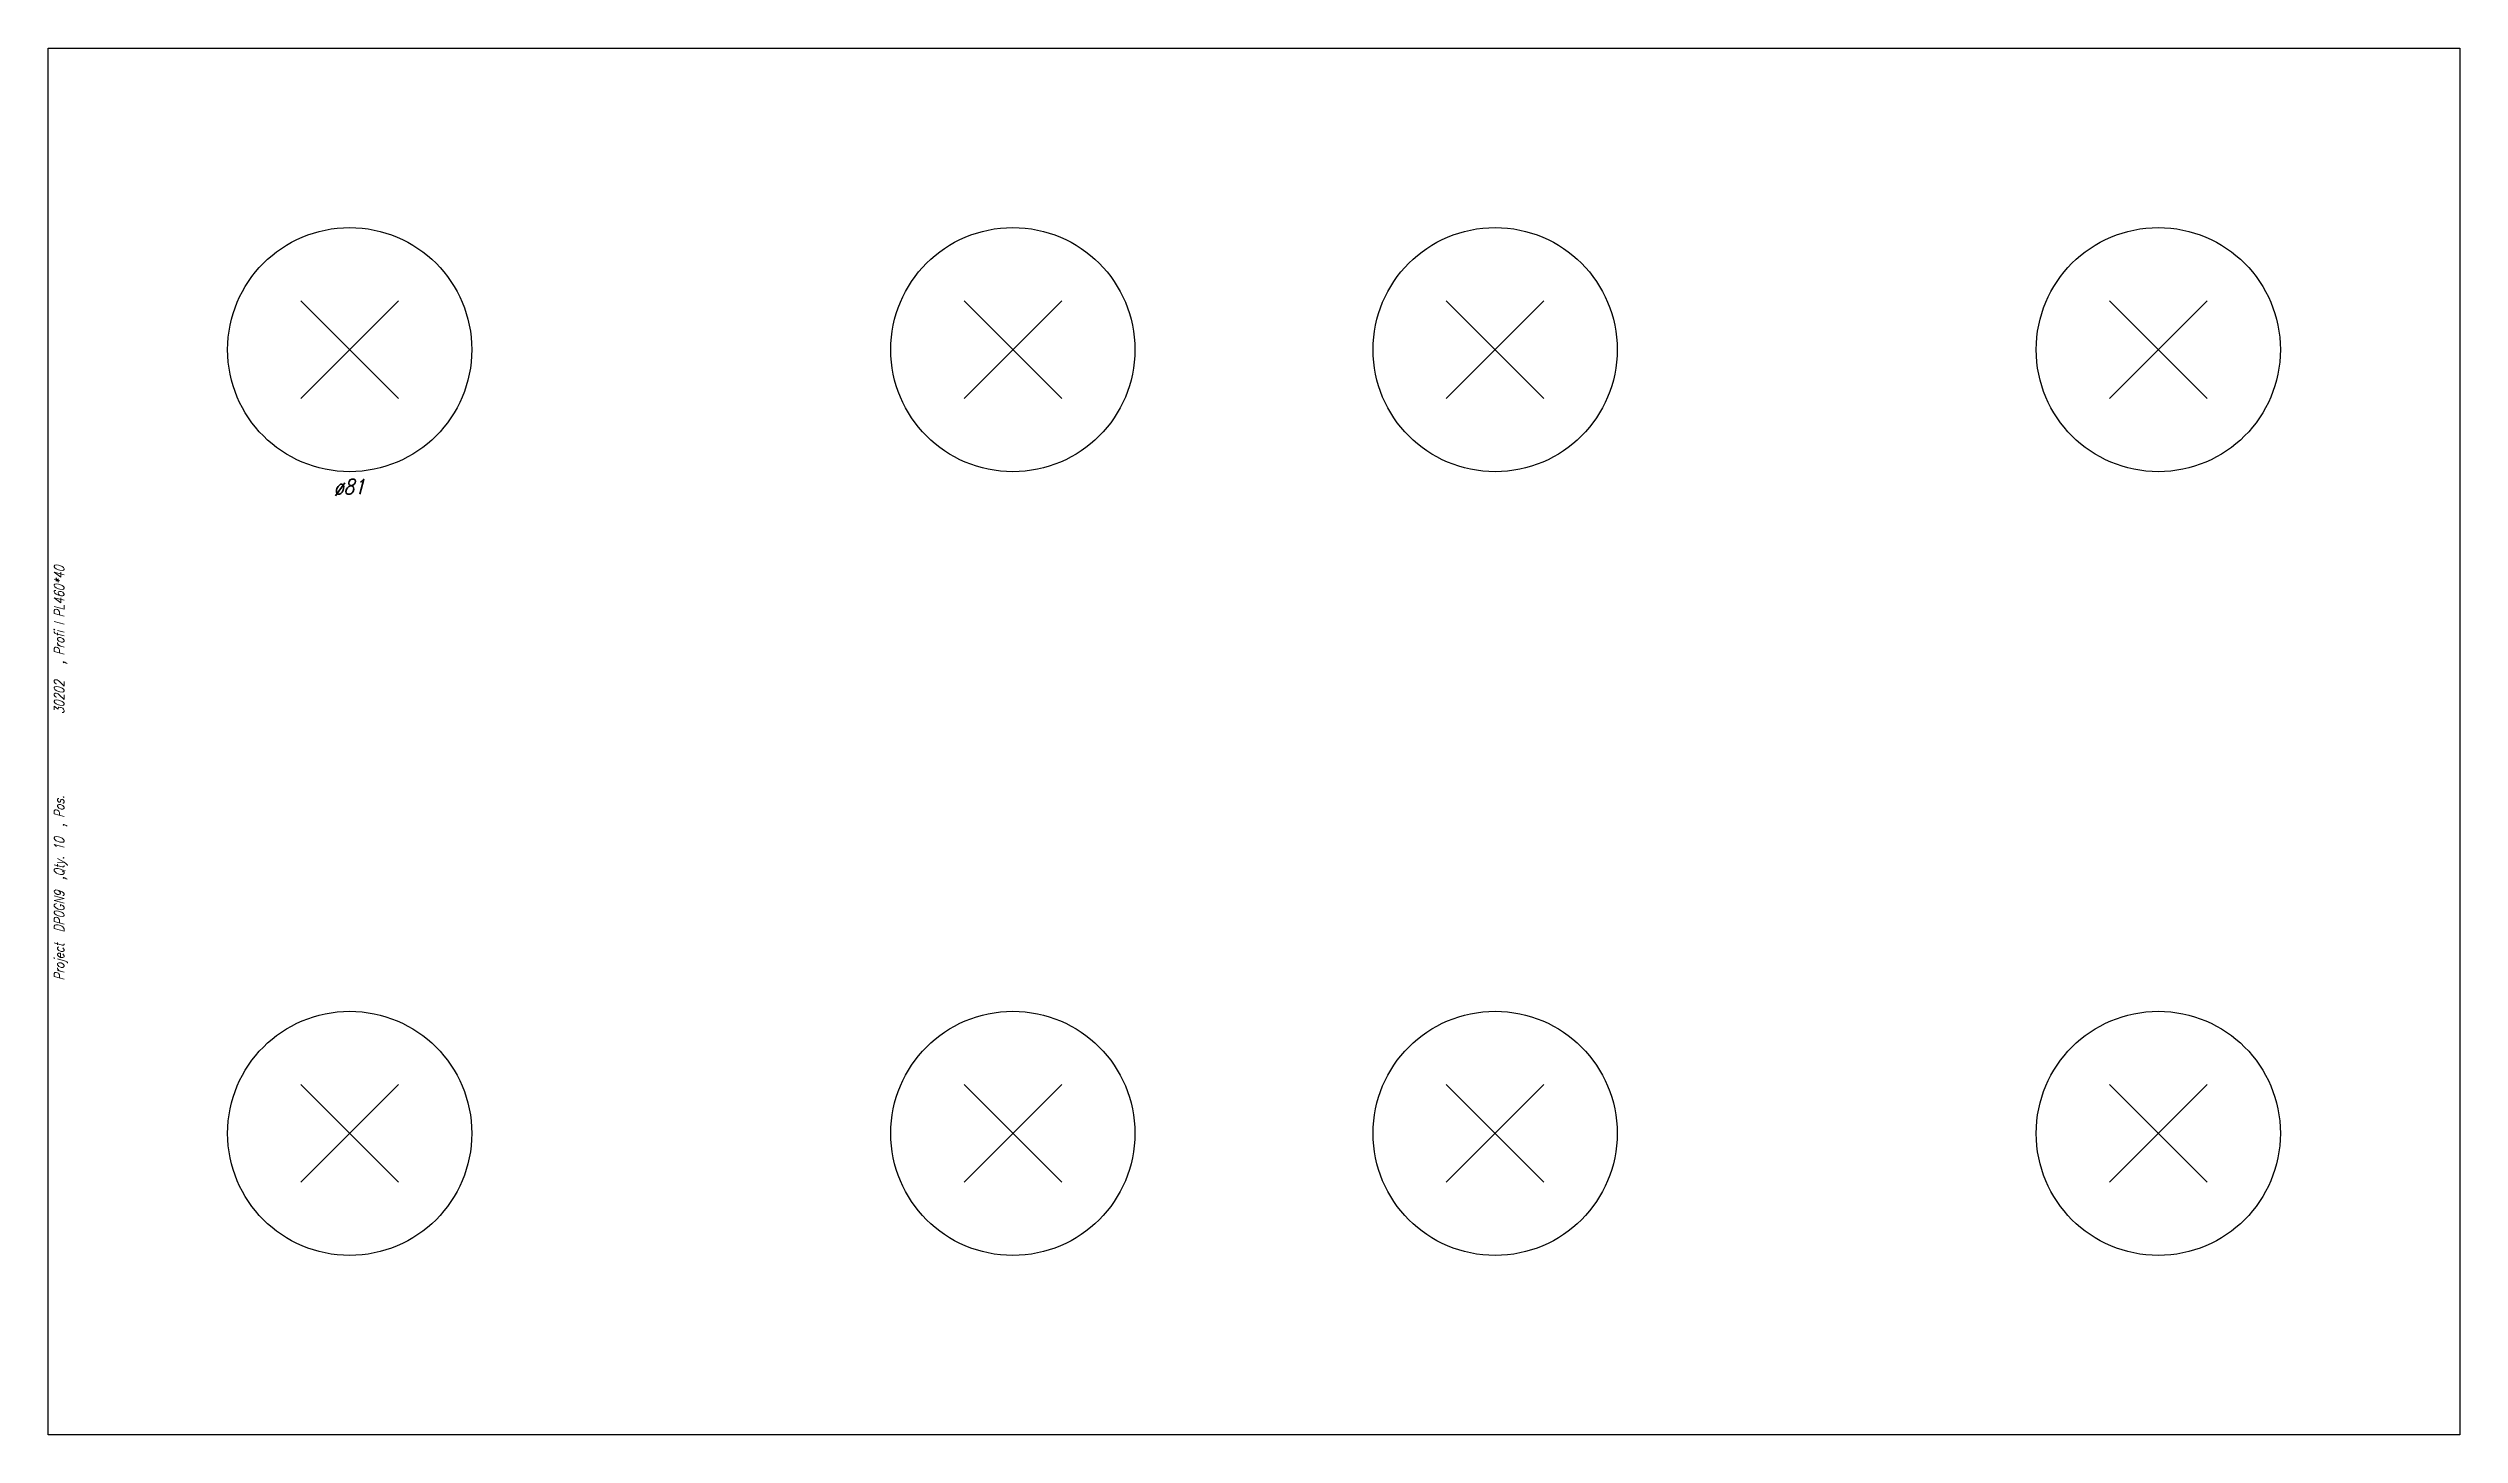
# Model space of a CAD drawing. Extents: x 0 to 800, y -230 to 230.
import ezdxf

# ---------------------------------------------------------------- set-up
doc = ezdxf.new("R2010")
doc.units = 0
doc.header["$LTSCALE"] = 10
for name, color, linetype in [('BEZ_SCHRAUBEN', 7, 'CONTINUOUS'), ('SCHRAUBEN', 7, 'CONTINUOUS'), ('TEILE', 7, 'CONTINUOUS'), ('UNTERSCHRIFT', 7, 'CONTINUOUS')]:
    doc.layers.add(name, color=color, linetype=linetype)
doc.styles.get("Standard").update_dxf_attribs({"font": 'ROMANS'})

msp = doc.modelspace()

# ---------------------------------------------------------------- linework, layer by layer
at = {"layer": 'SCHRAUBEN', "color": 6}
for p, q in [((116.206146, 146.199997), (83.806152, 113.800003)), ((83.806152, 146.199997), (116.206146, 113.800003)), ((336.206116, 146.199997), (303.806122, 113.800003)), ((303.806122, 146.199997), (336.206116, 113.800003)), ((496.206116, 146.199997), (463.806152, 113.800003)), ((463.806152, 146.199997), (496.206116, 113.800003)), ((716.206177, 146.199997), (683.806152, 113.800003)), ((683.806152, 146.199997), (716.206177, 113.800003)), ((116.206146, -113.800003), (83.806152, -146.199997)), ((83.806152, -113.800003), (116.206146, -146.199997)), ((336.206116, -113.800003), (303.806122, -146.199997)), ((303.806122, -113.800003), (336.206116, -146.199997)), ((496.206116, -113.800003), (463.806152, -146.199997)), ((463.806152, -113.800003), (496.206116, -146.199997)), ((716.206177, -113.800003), (683.806152, -146.199997)), ((683.806152, -113.800003), (716.206177, -146.199997))]:
    msp.add_line(p, q, dxfattribs=at)
at = {"layer": 'SCHRAUBEN', "color": 4}
for centre, radius in [((100.006149, 130), 40.5), ((320.006134, 130), 40.5), ((480.006134, 130), 40.499969), ((700.006165, 130), 40.500061), ((100.006149, -130), 40.5), ((320.006134, -130), 40.5), ((480.006134, -130), 40.499969), ((700.006165, -130), 40.500061)]:
    msp.add_circle(centre, radius, dxfattribs=at)
at = {"layer": 'TEILE', "color": 2}
for p, q in [((0, -230), (0.022204, 230)), ((0.022204, 230), (799.990234, 229.999451)), ((799.990234, 229.999451), (800.012207, -230.000549)), ((800.012207, -230.000549), (0, -230))]:
    msp.add_line(p, q, dxfattribs=at)

# ---------------------------------------------------------------- texts
at = {"layer": 'BEZ_SCHRAUBEN', "color": 2, "oblique": 15, "width": 0.8}
msp.add_text(' ø81', height=5, dxfattribs=at).set_placement((92.006149, 82))
at = {"layer": 'UNTERSCHRIFT', "color": 2, "oblique": 15, "width": 0.8}
for s, p in [('  , Profi l PL460*40', (5.262169, 22.099747)), ('30202', (5.261541, 9.099747)), ('Project  DP0GN9  ,Qty. 10  , Pos. ', (5.257274, -79.300247))]:
    msp.add_text(s, height=3.25, rotation=89.997192, dxfattribs=at).set_placement(p)

doc.saveas('drawing.dxf')
